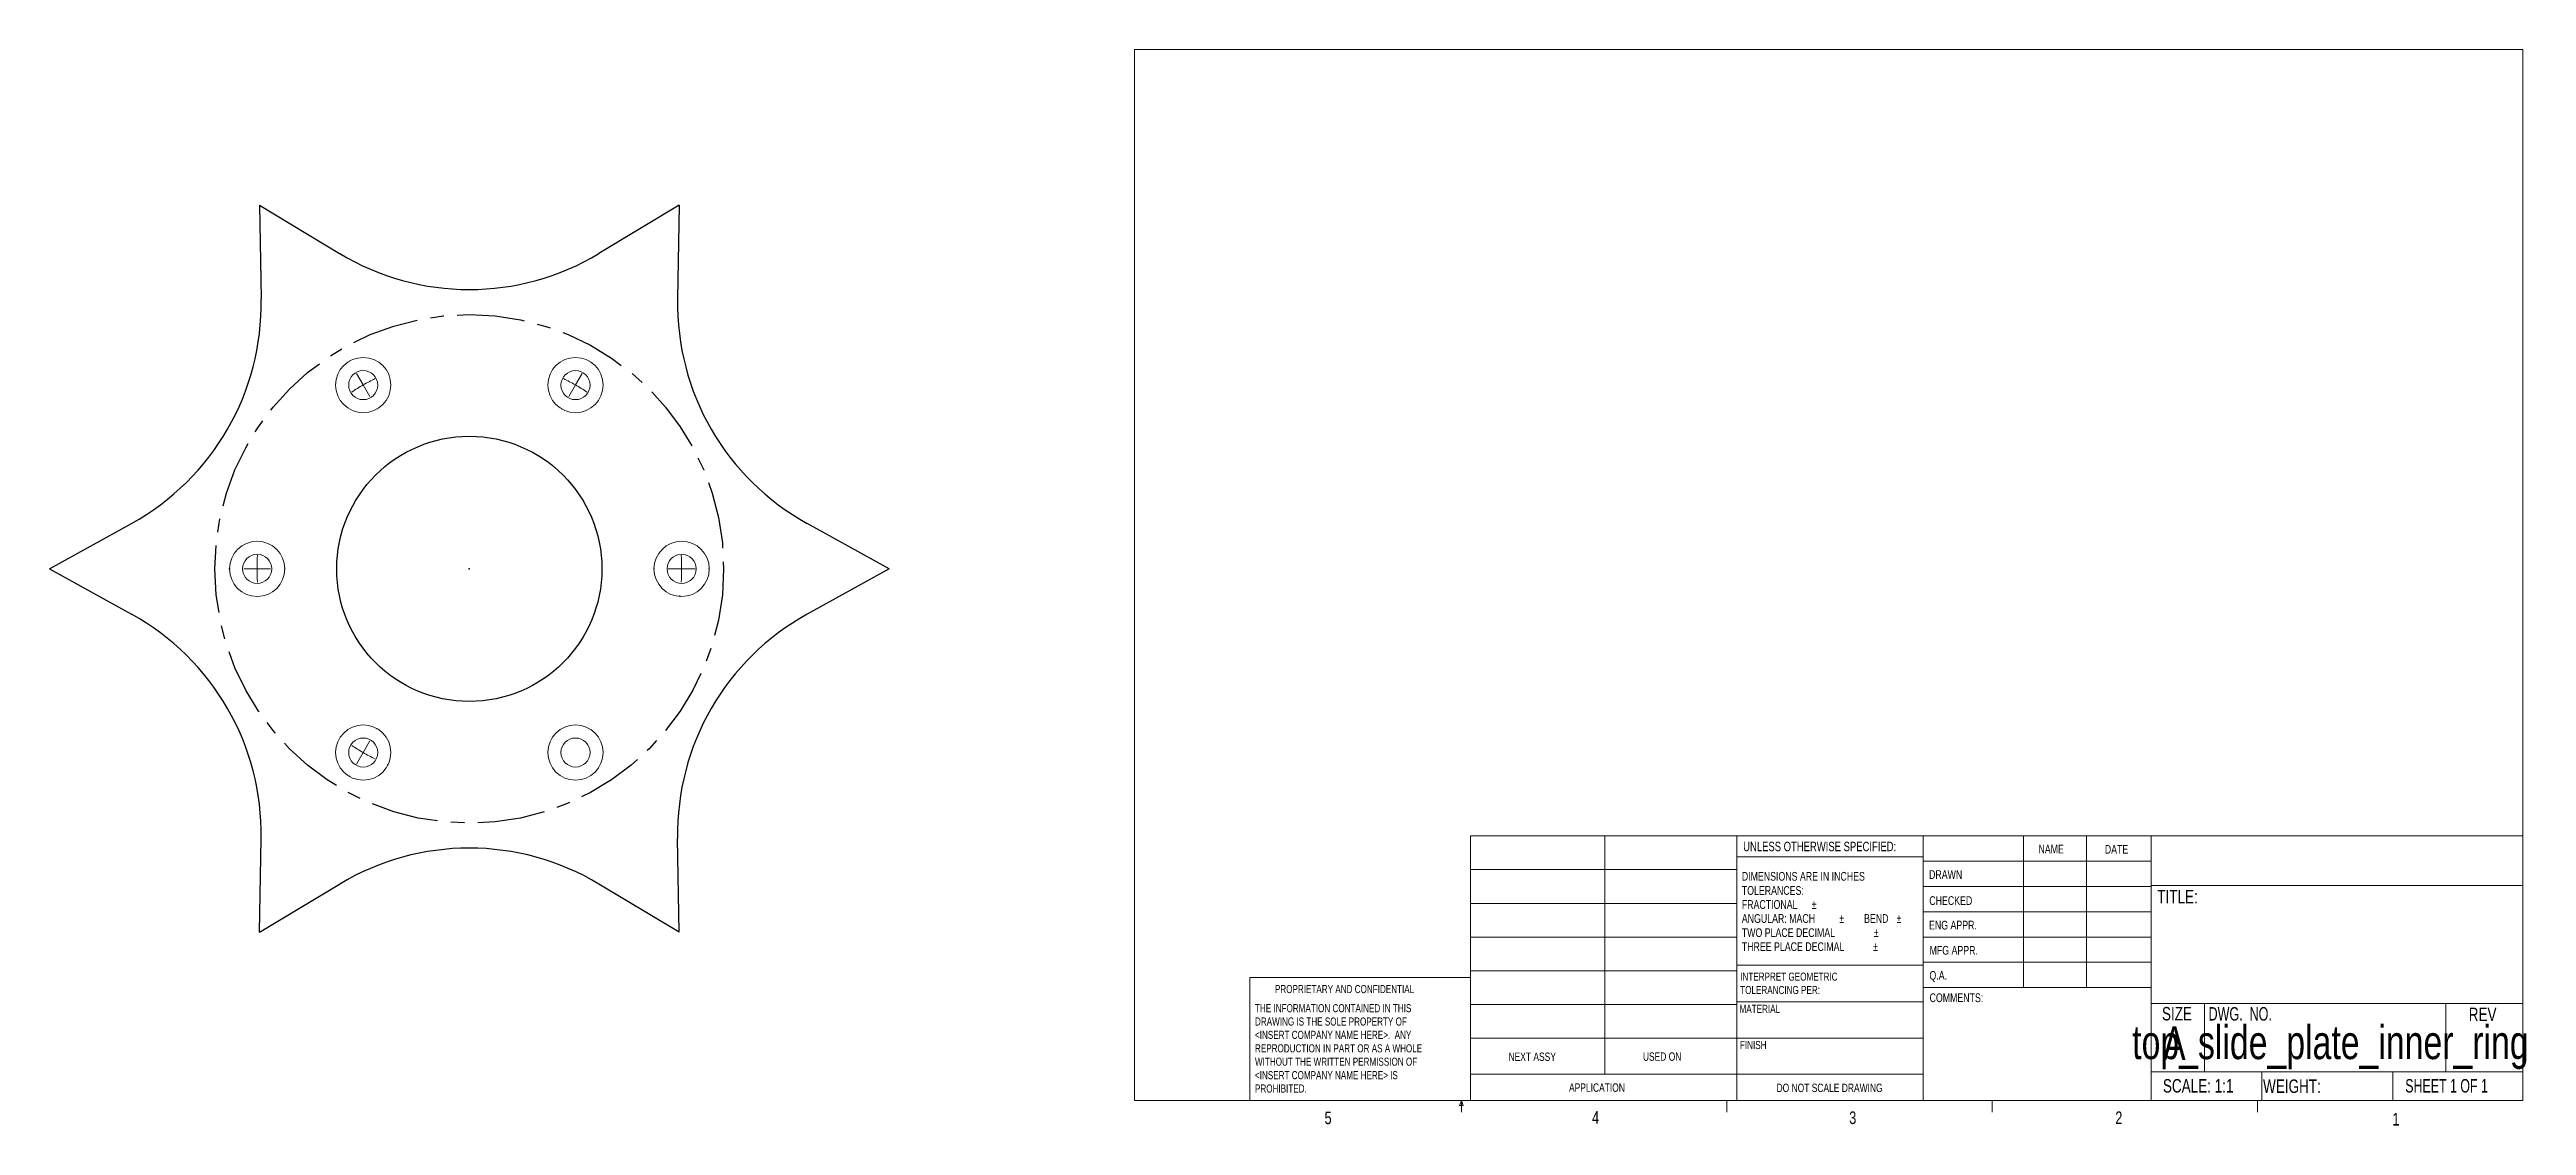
# Model space of a CAD drawing. Header units: inches. Extents: x -7.7 to 10.7, y 0.2 to 8.2.
import ezdxf

# ---------------------------------------------------------------- set-up
doc = ezdxf.new("R2010")
doc.units = ezdxf.units.IN
doc.header["$MEASUREMENT"] = 0
doc.header["$PDSIZE"] = -1
doc.linetypes.add('CENTERX2', pattern=[0.8, 0.5, -0.1, 0.1, -0.1])
doc.styles.add('SLDTEXTSTYLE0', font='TXT', dxfattribs={"width": 0.75})
doc.styles.add('SLDTEXTSTYLE1', font='TXT', dxfattribs={"width": 0.6875})
doc.styles.add('SLDTEXTSTYLE2', font='TXT', dxfattribs={"width": 0.694444})

# ---------------------------------------------------------------- blocks, each defined once
blk = doc.blocks.new('SW_NOTE_0')
at = {"color": 0, "linetype": 'Continuous', "lineweight": 0, "char_height": 0.06, "attachment_point": 1, "style": 'SLDTEXTSTYLE0'}
for s, insert in [('INTERPRET GEOMETRIC', (0, 0.077)), ('TOLERANCING PER:', (0, -0.022))]:
    blk.add_mtext(s, dxfattribs=dict(at, insert=insert))
blk = doc.blocks.new('SW_NOTE_1')
at = {"color": 0, "linetype": 'Continuous', "lineweight": 0, "char_height": 0.065, "attachment_point": 1, "style": 'SLDTEXTSTYLE0'}
for s, insert in [('DIMENSIONS ARE IN INCHES', (0, 0.084)), ('TOLERANCES:', (0, -0.021)), ('FRACTIONAL', (0, -0.125)), ('%%p', (0.518, -0.125)), ('ANGULAR: MACH', (0, -0.229)), ('TWO PLACE DECIMAL', (0, -0.334)), ('%%p', (0.723, -0.229)), ('BEND', (0.907, -0.229)), ('%%p', (0.979, -0.334)), ('%%p', (1.148, -0.229)), ('THREE PLACE DECIMAL', (0, -0.438)), ('%%p', (0.974, -0.438))]:
    blk.add_mtext(s, dxfattribs=dict(at, insert=insert))
blk = doc.blocks.new('SW_NOTE_2')
at = {"color": 0, "linetype": 'Continuous', "lineweight": 0, "char_height": 0.06, "attachment_point": 1, "style": 'SLDTEXTSTYLE0'}
for s, insert in [('THE INFORMATION CONTAINED IN THIS', (0, 0.077)), ('<INSERT COMPANY NAME HERE>.  ANY', (0, -0.121)), ('DRAWING IS THE SOLE PROPERTY OF', (0, -0.022)), ('WITHOUT THE WRITTEN PERMISSION OF', (0, -0.32)), ('REPRODUCTION IN PART OR AS A WHOLE', (0, -0.221)), ('<INSERT COMPANY NAME HERE> IS', (0, -0.42)), ('PROHIBITED.', (0, -0.519))]:
    blk.add_mtext(s, dxfattribs=dict(at, insert=insert))
blk = doc.blocks.new('SW_CENTERMARKSYMBOL_0')
at = {"color": 0, "linetype": 'Continuous', "lineweight": 0}
for p, q in [((-0.1, 2.901), (-0.104, 2.908)), ((0, 2.728), (-0.05, 2.814)), ((1.575, 2.728), (1.625, 2.814)), ((1.675, 2.901), (1.679, 2.908)), ((0, 2.728), (0.05, 2.641)), ((1.575, 2.728), (1.525, 2.641)), ((0.1, 2.554), (0.104, 2.547)), ((1.475, 2.554), (1.471, 2.547)), ((-0.987, 1.364), (-0.996, 1.364)), ((-0.787, 1.364), (-0.887, 1.364)), ((-0.787, 1.364), (-0.687, 1.364)), ((-0.587, 1.364), (-0.579, 1.364)), ((2.162, 1.364), (2.154, 1.364)), ((2.362, 1.364), (2.262, 1.364)), ((2.362, 1.364), (2.462, 1.364)), ((2.562, 1.364), (2.57, 1.364)), ((0, 0), (-0.05, -0.087)), ((0, 0), (0.05, 0.087)), ((0.1, 0.173), (0.104, 0.18)), ((-0.1, -0.173), (-0.104, -0.18))]:
    blk.add_line(p, q, dxfattribs=at)
for start, end in [(116.3617, 120), (60, 63.6383), (120, 123.6383), (56.3617, 60), (176.3617, 180), (180, 183.6383), (0, 3.6383), (356.3617, 0), (352.4226, 352.7234), (236.3617, 240), (240, 243.6383), (247.2766, 247.5774)]:
    blk.add_arc((0.787, 1.364), 1.575, start, end, dxfattribs=at)

msp = doc.modelspace()

# ---------------------------------------------------------------- linework, layer by layer
at = {"color": 7, "linetype": 'Continuous', "lineweight": 0}
for p, q in [((0.33, 8.192), (10.63, 8.192)), ((0.33, 8.192), (0.33, 0.392)), ((10.63, 0.392), (10.63, 8.192)), ((2.821, 2.356), (10.63, 2.356)), ((2.821, 0.392), (2.821, 2.356)), ((3.819, 2.356), (3.819, 0.588)), ((4.798, 0.392), (4.798, 2.356)), ((6.18, 2.356), (6.18, 0.392)), ((6.924, 2.356), (6.924, 1.231)), ((7.392, 2.356), (7.392, 1.231)), ((7.871, 2.356), (7.871, 0.392)), ((2.821, 2.106), (4.798, 2.106)), ((6.18, 2.202), (4.798, 2.202)), ((6.18, 2.169), (7.871, 2.169)), ((2.821, 1.856), (4.798, 1.856)), ((6.18, 1.981), (7.871, 1.981)), ((7.871, 1.989), (10.63, 1.989)), ((6.18, 1.794), (7.871, 1.794)), ((2.821, 1.606), (4.798, 1.606)), ((7.871, 1.606), (6.18, 1.606)), ((1.184, 0.392), (1.184, 1.306)), ((2.821, 1.306), (1.184, 1.306)), ((2.821, 1.356), (4.798, 1.356)), ((4.798, 1.396), (6.18, 1.396)), ((7.871, 1.419), (6.18, 1.419)), ((2.821, 1.106), (4.798, 1.106)), ((4.798, 1.126), (6.18, 1.126)), ((7.871, 1.231), (6.18, 1.231)), ((7.871, 1.112), (10.63, 1.112)), ((8.267, 1.112), (8.267, 0.605)), ((10.058, 1.112), (10.058, 0.605)), ((2.821, 0.856), (4.798, 0.856)), ((4.798, 0.856), (6.18, 0.856)), ((2.821, 0.588), (6.18, 0.588)), ((7.871, 0.605), (10.63, 0.605)), ((8.694, 0.605), (8.694, 0.392)), ((9.666, 0.605), (9.666, 0.392)), ((10.63, 0.392), (0.33, 0.392)), ((2.741, 0.357), (2.755, 0.392)), ((2.755, 0.392), (2.755, 0.307)), ((2.755, 0.392), (2.767, 0.357)), ((4.723, 0.392), (4.723, 0.307)), ((6.692, 0.392), (6.692, 0.307)), ((8.661, 0.392), (8.661, 0.307)), ((2.767, 0.357), (2.741, 0.357))]:
    msp.add_line(p, q, dxfattribs=at)
at = {"color": 7, "linetype": 'Continuous'}
for p, q in [((-6.163, 7.036), (-6.15, 6.341)), ((-6.163, 7.036), (-5.568, 6.678)), ((-3.048, 7.036), (-3.644, 6.678)), ((-3.048, 7.036), (-3.061, 6.341)), ((-7.72, 4.338), (-7.112, 4.675)), ((-1.491, 4.338), (-2.099, 4.675)), ((-7.72, 4.338), (-7.112, 4.002)), ((-1.491, 4.338), (-2.099, 4.002)), ((-6.163, 1.641), (-6.15, 2.336)), ((-3.048, 1.641), (-3.061, 2.336)), ((-6.163, 1.641), (-5.568, 1.999)), ((-3.048, 1.641), (-3.644, 1.999))]:
    msp.add_line(p, q, dxfattribs=at)
at = {"color": 7, "linetype": 'Continuous', "lineweight": 15}
for p, q in [((-6.163, 7.036), (-6.15, 6.341)), ((-6.163, 7.036), (-5.568, 6.678)), ((-3.048, 7.036), (-3.644, 6.678)), ((-3.048, 7.036), (-3.061, 6.341)), ((-7.72, 4.338), (-7.112, 4.675)), ((-1.491, 4.338), (-2.099, 4.675)), ((-7.72, 4.338), (-7.112, 4.002)), ((-1.491, 4.338), (-2.099, 4.002)), ((-6.163, 1.641), (-6.15, 2.336)), ((-3.048, 1.641), (-3.061, 2.336)), ((-6.163, 1.641), (-5.568, 1.999)), ((-3.048, 1.641), (-3.644, 1.999))]:
    msp.add_line(p, q, dxfattribs=at)
at = {"color": 7, "linetype": 'CENTERX2'}
msp.add_circle((-4.606, 4.338), 1.887, dxfattribs=at)
at = {"color": 7, "linetype": 'Continuous', "lineweight": 15}
for centre, radius in [((-5.393, 5.702), 0.205), ((-3.818, 5.702), 0.205), ((-5.393, 5.702), 0.108), ((-3.818, 5.702), 0.108), ((-4.606, 4.338), 0.984), ((-6.18, 4.338), 0.205), ((-6.18, 4.338), 0.108), ((-3.031, 4.338), 0.205), ((-3.031, 4.338), 0.108), ((-5.393, 2.975), 0.205), ((-3.818, 2.975), 0.205), ((-5.393, 2.975), 0.108), ((-3.818, 2.975), 0.108)]:
    msp.add_circle(centre, radius, dxfattribs=at)
at = {"color": 7, "linetype": 'Continuous'}
msp.add_circle((-4.606, 4.338), 0.984, dxfattribs=at)
for centre, start, end in [((-4.606, 8.276), 238.955, 301.045), ((-8.015, 6.307), 298.955, 1.045), ((-1.196, 6.307), 178.955, 241.045), ((-8.015, 2.37), 358.955, 61.045), ((-1.196, 2.37), 118.955, 181.045), ((-4.606, 0.401), 58.955, 121.045)]:
    msp.add_arc(centre, 1.865, start, end, dxfattribs=at)
at = {"color": 7, "linetype": 'Continuous', "lineweight": 15}
for centre, start, end in [((-4.606, 8.276), 238.955, 301.045), ((-8.015, 6.307), 298.955, 1.045), ((-1.196, 6.307), 178.955, 241.045), ((-8.015, 2.37), 358.955, 61.045), ((-1.196, 2.37), 118.955, 181.045), ((-4.606, 0.401), 58.955, 121.045)]:
    msp.add_arc(centre, 1.865, start, end, dxfattribs=at)
at = {"color": 7, "linetype": 'Continuous'}
msp.add_point((-4.606, 4.338), dxfattribs=at)
msp.add_point((-4.606, 4.338), dxfattribs=at)
msp.add_point((-4.606, 4.338), dxfattribs=at)

# ---------------------------------------------------------------- block references
at = {"color": 7, "linetype": 'Continuous', "lineweight": 0}
for name, p in [('SW_CENTERMARKSYMBOL_0', (-5.393, 2.975)), ('SW_NOTE_1', (4.835, 2.005)), ('SW_NOTE_0', (4.823, 1.265)), ('SW_NOTE_2', (1.223, 1.031))]:
    msp.add_blockref(name, p, dxfattribs=at)

# ---------------------------------------------------------------- texts
for s, insert, char_height, attachment_point, style in [('UNLESS OTHERWISE SPECIFIED:', (4.845, 2.313), 0.07, 1, 'SLDTEXTSTYLE0'), ('NAME', (7.036, 2.291), 0.065, 1, 'SLDTEXTSTYLE0'), ('DATE', (7.528, 2.289), 0.065, 1, 'SLDTEXTSTYLE0'), ('DRAWN', (6.224, 2.102), 0.065, 1, 'SLDTEXTSTYLE0'), ('CHECKED', (6.226, 1.909), 0.065, 1, 'SLDTEXTSTYLE0'), ('TITLE:', (7.917, 1.955), 0.1, 1, 'SLDTEXTSTYLE0'), ('ENG APPR.', (6.224, 1.727), 0.065, 1, 'SLDTEXTSTYLE0'), ('MFG APPR.', (6.228, 1.54), 0.065, 1, 'SLDTEXTSTYLE0'), ('Q.A.', (6.227, 1.354), 0.065, 1, 'SLDTEXTSTYLE0'), ('PROPRIETARY AND CONFIDENTIAL', (1.371, 1.25), 0.06, 1, 'SLDTEXTSTYLE0'), ('MATERIAL', (4.818, 1.103), 0.06, 1, 'SLDTEXTSTYLE0'), ('COMMENTS:', (6.228, 1.188), 0.065, 1, 'SLDTEXTSTYLE0'), ('top_slide_plate_inner_ring', (9.202, 0.95), 0.25, 2, 'SLDTEXTSTYLE0'), ('SIZE', (7.952, 1.087), 0.1, 1, 'SLDTEXTSTYLE0'), ('A', (7.96, 0.944), 0.25, 1, 'SLDTEXTSTYLE0'), ('DWG.  NO.', (8.298, 1.086), 0.1, 1, 'SLDTEXTSTYLE2'), ('REV', (10.228, 1.082), 0.1, 1, 'SLDTEXTSTYLE0'), ('NEXT ASSY', (3.104, 0.749), 0.0625, 1, 'SLDTEXTSTYLE0'), ('USED ON', (4.101, 0.75), 0.0625, 1, 'SLDTEXTSTYLE0'), ('FINISH', (4.821, 0.835), 0.06, 1, 'SLDTEXTSTYLE0'), ('SCALE: 1:1', (7.959, 0.552), 0.1, 1, 'SLDTEXTSTYLE0'), ('SHEET 1 OF 1', (9.757, 0.552), 0.1, 1, 'SLDTEXTSTYLE1'), ('APPLICATION', (3.553, 0.52), 0.0625, 1, 'SLDTEXTSTYLE0'), ('DO NOT SCALE DRAWING', (5.486, 0.518), 0.0625, 2, 'SLDTEXTSTYLE0'), ('WEIGHT:', (8.702, 0.549), 0.1, 1, 'SLDTEXTSTYLE0'), ('5', (1.739, 0.311), 0.0938, 1, 'SLDTEXTSTYLE0'), ('4', (3.724, 0.314), 0.0938, 1, 'SLDTEXTSTYLE0'), ('3', (5.632, 0.312), 0.0938, 1, 'SLDTEXTSTYLE0'), ('2', (7.606, 0.312), 0.0938, 1, 'SLDTEXTSTYLE0'), ('1', (9.662, 0.301), 0.0938, 1, 'SLDTEXTSTYLE0')]:
    msp.add_mtext(s, dxfattribs=dict(at, insert=insert, char_height=char_height, attachment_point=attachment_point, style=style))

doc.saveas('drawing.dxf')
